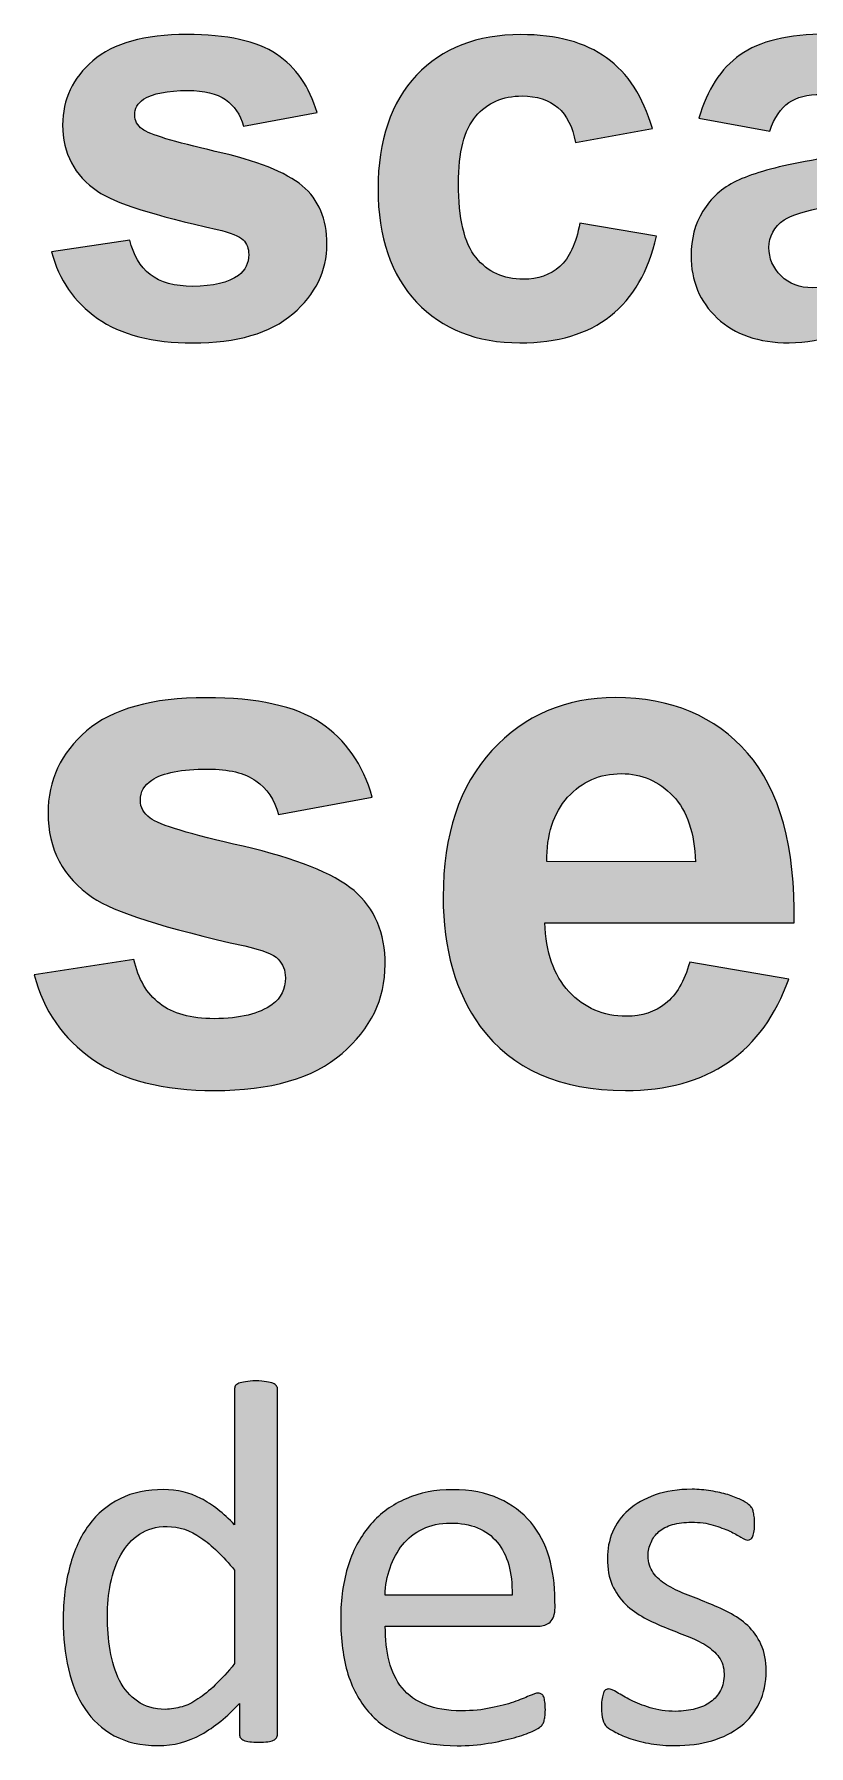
# Model space of a CAD drawing. Header units: inches. Extents: x 247 to 2765, y -1897 to -1110.
# Drawn here: x 666.61 to 672.38, y -1879.06 to -1866.32 of the extents above; entities that cross this region are included whole.
import ezdxf

# ---------------------------------------------------------------- set-up
doc = ezdxf.new("R2010")
doc.units = ezdxf.units.IN
doc.header["$MEASUREMENT"] = 0
doc.layers.add('Layer 1', color=7, linetype='Continuous')

# ---------------------------------------------------------------- blocks, each defined once
blk = doc.blocks.new('block 47')
at = {"layer": 'Layer 1', "true_color": 0x010202}
h = blk.add_hatch(color=98, dxfattribs=at)
h.dxf.hatch_style = 2
edge = h.paths.add_edge_path()
edge.add_spline(control_points=[(666.737, -1867.942), (666.737, -1867.942), (667.32, -1867.853), (667.32, -1867.853), (667.344, -1867.965), (667.395, -1868.052), (667.471, -1868.11), (667.547, -1868.169), (667.654, -1868.198), (667.789, -1868.198), (667.939, -1868.198), (668.052, -1868.17), (668.128, -1868.116), (668.179, -1868.078), (668.205, -1868.025), (668.205, -1867.961), (668.205, -1867.917), (668.191, -1867.88), (668.164, -1867.851), (668.135, -1867.824), (668.069, -1867.799), (667.969, -1867.774), (667.501, -1867.67), (667.203, -1867.576), (667.079, -1867.49), (666.906, -1867.372), (666.819, -1867.207), (666.819, -1866.997), (666.819, -1866.807), (666.894, -1866.647), (667.045, -1866.519), (667.195, -1866.389), (667.428, -1866.323), (667.743, -1866.323), (668.044, -1866.323), (668.266, -1866.373), (668.412, -1866.47), (668.557, -1866.567), (668.658, -1866.713), (668.714, -1866.904), (668.714, -1866.904), (668.165, -1867.005), (668.165, -1867.005), (668.142, -1866.92), (668.098, -1866.853), (668.032, -1866.808), (667.966, -1866.762), (667.874, -1866.74), (667.752, -1866.74), (667.598, -1866.74), (667.489, -1866.763), (667.422, -1866.805), (667.378, -1866.836), (667.356, -1866.874), (667.356, -1866.922), (667.356, -1866.964), (667.375, -1867), (667.413, -1867.029), (667.465, -1867.066), (667.647, -1867.123), (667.956, -1867.193), (668.266, -1867.262), (668.481, -1867.348), (668.604, -1867.45), (668.726, -1867.553), (668.787, -1867.697), (668.787, -1867.883), (668.787, -1868.083), (668.703, -1868.258), (668.534, -1868.402), (668.366, -1868.547), (668.117, -1868.619), (667.788, -1868.619), (667.489, -1868.619), (667.252, -1868.558), (667.078, -1868.436), (666.905, -1868.314), (666.791, -1868.15), (666.737, -1867.942)], knot_values=[0, 0, 0, 0, 1, 1, 1, 2, 2, 2, 3, 3, 3, 4, 4, 4, 5, 5, 5, 6, 6, 6, 7, 7, 7, 8, 8, 8, 9, 9, 9, 10, 10, 10, 11, 11, 11, 12, 12, 12, 13, 13, 13, 14, 14, 14, 15, 15, 15, 16, 16, 16, 17, 17, 17, 18, 18, 18, 19, 19, 19, 20, 20, 20, 21, 21, 21, 22, 22, 22, 23, 23, 23, 24, 24, 24, 25, 25, 25, 26, 26, 26, 26], degree=3, periodic=1)
h = blk.add_hatch(color=98, dxfattribs=at)
h.dxf.hatch_style = 2
edge = h.paths.add_edge_path()
edge.add_spline(control_points=[(671.211, -1867.022), (671.211, -1867.022), (670.638, -1867.126), (670.638, -1867.126), (670.618, -1867.011), (670.574, -1866.925), (670.507, -1866.867), (670.439, -1866.81), (670.351, -1866.781), (670.241, -1866.781), (670.097, -1866.781), (669.981, -1866.832), (669.896, -1866.932), (669.809, -1867.032), (669.767, -1867.198), (669.767, -1867.433), (669.767, -1867.693), (669.81, -1867.877), (669.898, -1867.984), (669.985, -1868.092), (670.103, -1868.145), (670.25, -1868.145), (670.361, -1868.145), (670.45, -1868.114), (670.522, -1868.051), (670.591, -1867.988), (670.642, -1867.88), (670.671, -1867.728), (670.671, -1867.728), (671.241, -1867.825), (671.241, -1867.825), (671.182, -1868.085), (671.068, -1868.284), (670.899, -1868.418), (670.731, -1868.552), (670.507, -1868.618), (670.224, -1868.618), (669.902, -1868.618), (669.645, -1868.517), (669.455, -1868.315), (669.264, -1868.112), (669.168, -1867.832), (669.168, -1867.473), (669.168, -1867.111), (669.264, -1866.828), (669.455, -1866.626), (669.646, -1866.425), (669.905, -1866.324), (670.232, -1866.324), (670.499, -1866.324), (670.711, -1866.382), (670.87, -1866.497), (671.029, -1866.611), (671.142, -1866.787), (671.211, -1867.022)], knot_values=[0, 0, 0, 0, 1, 1, 1, 2, 2, 2, 3, 3, 3, 4, 4, 4, 5, 5, 5, 6, 6, 6, 7, 7, 7, 8, 8, 8, 9, 9, 9, 10, 10, 10, 11, 11, 11, 12, 12, 12, 13, 13, 13, 14, 14, 14, 15, 15, 15, 16, 16, 16, 17, 17, 17, 18, 18, 18, 18], degree=3, periodic=1)
h = blk.add_hatch(color=98, dxfattribs=at)
h.dxf.hatch_style = 2
edge = h.paths.add_edge_path()
edge.add_spline(control_points=[(672.085, -1867.042), (672.085, -1867.042), (671.558, -1866.947), (671.558, -1866.947), (671.618, -1866.734), (671.72, -1866.577), (671.864, -1866.475), (672.008, -1866.373), (672.224, -1866.321), (672.509, -1866.321), (672.768, -1866.321), (672.961, -1866.353), (673.088, -1866.415), (673.214, -1866.476), (673.303, -1866.554), (673.356, -1866.648), (673.407, -1866.742), (673.434, -1866.916), (673.434, -1867.168), (673.434, -1867.168), (673.427, -1867.846), (673.427, -1867.846), (673.427, -1868.039), (673.435, -1868.181), (673.455, -1868.273), (673.474, -1868.365), (673.508, -1868.462), (673.56, -1868.567), (673.56, -1868.567), (672.985, -1868.567), (672.985, -1868.567), (672.97, -1868.53), (672.95, -1868.472), (672.93, -1868.397), (672.92, -1868.361), (672.913, -1868.34), (672.908, -1868.329), (672.809, -1868.424), (672.702, -1868.498), (672.59, -1868.546), (672.478, -1868.594), (672.357, -1868.618), (672.229, -1868.618), (672.003, -1868.618), (671.824, -1868.556), (671.694, -1868.434), (671.564, -1868.312), (671.499, -1868.157), (671.499, -1867.969), (671.499, -1867.845), (671.528, -1867.736), (671.587, -1867.639), (671.647, -1867.541), (671.729, -1867.467), (671.836, -1867.415), (671.943, -1867.363), (672.097, -1867.318), (672.299, -1867.279), (672.571, -1867.228), (672.759, -1867.181), (672.863, -1867.137), (672.863, -1867.137), (672.863, -1867.079), (672.863, -1867.079), (672.863, -1866.968), (672.836, -1866.888), (672.782, -1866.841), (672.727, -1866.792), (672.623, -1866.769), (672.469, -1866.769), (672.365, -1866.769), (672.285, -1866.79), (672.227, -1866.83), (672.168, -1866.871), (672.12, -1866.94), (672.085, -1867.042)], knot_values=[0, 0, 0, 0, 1, 1, 1, 2, 2, 2, 3, 3, 3, 4, 4, 4, 5, 5, 5, 6, 6, 6, 7, 7, 7, 8, 8, 8, 9, 9, 9, 10, 10, 10, 11, 11, 11, 12, 12, 12, 13, 13, 13, 14, 14, 14, 15, 15, 15, 16, 16, 16, 17, 17, 17, 18, 18, 18, 19, 19, 19, 20, 20, 20, 21, 21, 21, 22, 22, 22, 23, 23, 23, 24, 24, 24, 25, 25, 25, 25], degree=3, periodic=1)
edge = h.paths.add_edge_path()
edge.add_spline(control_points=[(672.862, -1867.514), (672.788, -1867.537), (672.67, -1867.567), (672.509, -1867.603), (672.347, -1867.638), (672.242, -1867.67), (672.193, -1867.703), (672.117, -1867.756), (672.079, -1867.826), (672.079, -1867.908), (672.079, -1867.989), (672.11, -1868.061), (672.17, -1868.12), (672.231, -1868.179), (672.309, -1868.209), (672.402, -1868.209), (672.507, -1868.209), (672.606, -1868.173), (672.702, -1868.105), (672.772, -1868.053), (672.818, -1867.989), (672.841, -1867.913), (672.857, -1867.863), (672.863, -1867.769), (672.863, -1867.629), (672.863, -1867.629), (672.863, -1867.514), (672.863, -1867.514), (672.863, -1867.514), (672.862, -1867.514), (672.862, -1867.514), (672.862, -1867.514), (672.862, -1867.514), (672.862, -1867.514)], knot_values=[0, 0, 0, 0, 1, 1, 1, 2, 2, 2, 3, 3, 3, 4, 4, 4, 5, 5, 5, 6, 6, 6, 7, 7, 7, 8, 8, 8, 9, 9, 9, 10, 10, 10, 11, 11, 11, 11], degree=3, periodic=1)
at = {"layer": 'Layer 1', "lineweight": 0}
for points, knots in [([(666.737, -1867.942), (666.737, -1867.942), (667.32, -1867.853), (667.32, -1867.853), (667.344, -1867.965), (667.395, -1868.052), (667.471, -1868.11), (667.547, -1868.169), (667.654, -1868.198), (667.789, -1868.198), (667.939, -1868.198), (668.052, -1868.17), (668.128, -1868.116), (668.179, -1868.078), (668.205, -1868.025), (668.205, -1867.961), (668.205, -1867.917), (668.191, -1867.88), (668.164, -1867.851), (668.135, -1867.824), (668.069, -1867.799), (667.969, -1867.774), (667.501, -1867.67), (667.203, -1867.576), (667.079, -1867.49), (666.906, -1867.372), (666.819, -1867.207), (666.819, -1866.997), (666.819, -1866.807), (666.894, -1866.647), (667.045, -1866.519), (667.195, -1866.389), (667.428, -1866.323), (667.743, -1866.323), (668.044, -1866.323), (668.266, -1866.373), (668.412, -1866.47), (668.557, -1866.567), (668.658, -1866.713), (668.714, -1866.904), (668.714, -1866.904), (668.165, -1867.005), (668.165, -1867.005), (668.142, -1866.92), (668.098, -1866.853), (668.032, -1866.808), (667.966, -1866.762), (667.874, -1866.74), (667.752, -1866.74), (667.598, -1866.74), (667.489, -1866.763), (667.422, -1866.805), (667.378, -1866.836), (667.356, -1866.874), (667.356, -1866.922), (667.356, -1866.964), (667.375, -1867), (667.413, -1867.029), (667.465, -1867.066), (667.647, -1867.123), (667.956, -1867.193), (668.266, -1867.262), (668.481, -1867.348), (668.604, -1867.45), (668.726, -1867.553), (668.787, -1867.697), (668.787, -1867.883), (668.787, -1868.083), (668.703, -1868.258), (668.534, -1868.402), (668.366, -1868.547), (668.117, -1868.619), (667.788, -1868.619), (667.489, -1868.619), (667.252, -1868.558), (667.078, -1868.436), (666.905, -1868.314), (666.791, -1868.15), (666.737, -1867.942)], [0, 0, 0, 0, 1, 1, 1, 2, 2, 2, 3, 3, 3, 4, 4, 4, 5, 5, 5, 6, 6, 6, 7, 7, 7, 8, 8, 8, 9, 9, 9, 10, 10, 10, 11, 11, 11, 12, 12, 12, 13, 13, 13, 14, 14, 14, 15, 15, 15, 16, 16, 16, 17, 17, 17, 18, 18, 18, 19, 19, 19, 20, 20, 20, 21, 21, 21, 22, 22, 22, 23, 23, 23, 24, 24, 24, 25, 25, 25, 26, 26, 26, 26]), ([(671.211, -1867.022), (671.211, -1867.022), (670.638, -1867.126), (670.638, -1867.126), (670.618, -1867.011), (670.574, -1866.925), (670.507, -1866.867), (670.439, -1866.81), (670.351, -1866.781), (670.241, -1866.781), (670.097, -1866.781), (669.981, -1866.832), (669.896, -1866.932), (669.809, -1867.032), (669.767, -1867.198), (669.767, -1867.433), (669.767, -1867.693), (669.81, -1867.877), (669.898, -1867.984), (669.985, -1868.092), (670.103, -1868.145), (670.25, -1868.145), (670.361, -1868.145), (670.45, -1868.114), (670.522, -1868.051), (670.591, -1867.988), (670.642, -1867.88), (670.671, -1867.728), (670.671, -1867.728), (671.241, -1867.825), (671.241, -1867.825), (671.182, -1868.085), (671.068, -1868.284), (670.899, -1868.418), (670.731, -1868.552), (670.507, -1868.618), (670.224, -1868.618), (669.902, -1868.618), (669.645, -1868.517), (669.455, -1868.315), (669.264, -1868.112), (669.168, -1867.832), (669.168, -1867.473), (669.168, -1867.111), (669.264, -1866.828), (669.455, -1866.626), (669.646, -1866.425), (669.905, -1866.324), (670.232, -1866.324), (670.499, -1866.324), (670.711, -1866.382), (670.87, -1866.497), (671.029, -1866.611), (671.142, -1866.787), (671.211, -1867.022)], [0, 0, 0, 0, 1, 1, 1, 2, 2, 2, 3, 3, 3, 4, 4, 4, 5, 5, 5, 6, 6, 6, 7, 7, 7, 8, 8, 8, 9, 9, 9, 10, 10, 10, 11, 11, 11, 12, 12, 12, 13, 13, 13, 14, 14, 14, 15, 15, 15, 16, 16, 16, 17, 17, 17, 18, 18, 18, 18]), ([(672.085, -1867.042), (672.085, -1867.042), (671.558, -1866.947), (671.558, -1866.947), (671.618, -1866.734), (671.72, -1866.577), (671.864, -1866.475), (672.008, -1866.373), (672.224, -1866.321), (672.509, -1866.321), (672.768, -1866.321), (672.961, -1866.353), (673.088, -1866.415), (673.214, -1866.476), (673.303, -1866.554), (673.356, -1866.648), (673.407, -1866.742), (673.434, -1866.916), (673.434, -1867.168), (673.434, -1867.168), (673.427, -1867.846), (673.427, -1867.846), (673.427, -1868.039), (673.435, -1868.181), (673.455, -1868.273), (673.474, -1868.365), (673.508, -1868.462), (673.56, -1868.567), (673.56, -1868.567), (672.985, -1868.567), (672.985, -1868.567), (672.97, -1868.53), (672.95, -1868.472), (672.93, -1868.397), (672.92, -1868.361), (672.913, -1868.34), (672.908, -1868.329), (672.809, -1868.424), (672.702, -1868.498), (672.59, -1868.546), (672.478, -1868.594), (672.357, -1868.618), (672.229, -1868.618), (672.003, -1868.618), (671.824, -1868.556), (671.694, -1868.434), (671.564, -1868.312), (671.499, -1868.157), (671.499, -1867.969), (671.499, -1867.845), (671.528, -1867.736), (671.587, -1867.639), (671.647, -1867.541), (671.729, -1867.467), (671.836, -1867.415), (671.943, -1867.363), (672.097, -1867.318), (672.299, -1867.279), (672.571, -1867.228), (672.759, -1867.181), (672.863, -1867.137), (672.863, -1867.137), (672.863, -1867.079), (672.863, -1867.079), (672.863, -1866.968), (672.836, -1866.888), (672.782, -1866.841), (672.727, -1866.792), (672.623, -1866.769), (672.469, -1866.769), (672.365, -1866.769), (672.285, -1866.79), (672.227, -1866.83), (672.168, -1866.871), (672.12, -1866.94), (672.085, -1867.042)], [0, 0, 0, 0, 1, 1, 1, 2, 2, 2, 3, 3, 3, 4, 4, 4, 5, 5, 5, 6, 6, 6, 7, 7, 7, 8, 8, 8, 9, 9, 9, 10, 10, 10, 11, 11, 11, 12, 12, 12, 13, 13, 13, 14, 14, 14, 15, 15, 15, 16, 16, 16, 17, 17, 17, 18, 18, 18, 19, 19, 19, 20, 20, 20, 21, 21, 21, 22, 22, 22, 23, 23, 23, 24, 24, 24, 25, 25, 25, 25]), ([(672.862, -1867.514), (672.788, -1867.537), (672.67, -1867.567), (672.509, -1867.603), (672.347, -1867.638), (672.242, -1867.67), (672.193, -1867.703), (672.117, -1867.756), (672.079, -1867.826), (672.079, -1867.908), (672.079, -1867.989), (672.11, -1868.061), (672.17, -1868.12), (672.231, -1868.179), (672.309, -1868.209), (672.402, -1868.209), (672.507, -1868.209), (672.606, -1868.173), (672.702, -1868.105), (672.772, -1868.053), (672.818, -1867.989), (672.841, -1867.913), (672.857, -1867.863), (672.863, -1867.769), (672.863, -1867.629), (672.863, -1867.629), (672.863, -1867.514), (672.863, -1867.514), (672.863, -1867.514), (672.862, -1867.514), (672.862, -1867.514), (672.862, -1867.514), (672.862, -1867.514), (672.862, -1867.514)], [0, 0, 0, 0, 1, 1, 1, 2, 2, 2, 3, 3, 3, 4, 4, 4, 5, 5, 5, 6, 6, 6, 7, 7, 7, 8, 8, 8, 9, 9, 9, 10, 10, 10, 11, 11, 11, 11])]:
    blk.add_open_spline(points, degree=3, knots=knots, dxfattribs=at)
blk = doc.blocks.new('block 48')
at = {"layer": 'Layer 1', "true_color": 0x010202}
h = blk.add_hatch(color=98, dxfattribs=at)
h.dxf.hatch_style = 2
edge = h.paths.add_edge_path()
edge.add_spline(control_points=[(668.419, -1878.975), (668.419, -1878.985), (668.416, -1878.995), (668.411, -1879.002), (668.407, -1879.01), (668.399, -1879.016), (668.389, -1879.02), (668.378, -1879.026), (668.364, -1879.028), (668.346, -1879.031), (668.327, -1879.033), (668.306, -1879.035), (668.28, -1879.035), (668.252, -1879.035), (668.229, -1879.034), (668.212, -1879.031), (668.194, -1879.028), (668.179, -1879.025), (668.167, -1879.02), (668.157, -1879.016), (668.148, -1879.011), (668.143, -1879.002), (668.138, -1878.995), (668.136, -1878.986), (668.136, -1878.975), (668.136, -1878.975), (668.136, -1878.747), (668.136, -1878.747), (668.044, -1878.844), (667.95, -1878.922), (667.851, -1878.977), (667.753, -1879.032), (667.645, -1879.06), (667.528, -1879.06), (667.402, -1879.06), (667.292, -1879.035), (667.203, -1878.986), (667.113, -1878.937), (667.04, -1878.869), (666.984, -1878.785), (666.929, -1878.703), (666.888, -1878.603), (666.862, -1878.489), (666.835, -1878.375), (666.823, -1878.255), (666.823, -1878.129), (666.823, -1877.98), (666.84, -1877.844), (666.873, -1877.725), (666.905, -1877.605), (666.952, -1877.502), (667.014, -1877.418), (667.077, -1877.334), (667.155, -1877.267), (667.248, -1877.222), (667.341, -1877.176), (667.449, -1877.154), (667.571, -1877.154), (667.672, -1877.154), (667.765, -1877.176), (667.849, -1877.22), (667.933, -1877.264), (668.017, -1877.33), (668.099, -1877.416), (668.099, -1877.416), (668.099, -1876.409), (668.099, -1876.409), (668.099, -1876.4), (668.101, -1876.39), (668.105, -1876.383), (668.111, -1876.374), (668.119, -1876.368), (668.132, -1876.363), (668.144, -1876.358), (668.161, -1876.355), (668.182, -1876.352), (668.202, -1876.347), (668.227, -1876.345), (668.258, -1876.345), (668.29, -1876.345), (668.316, -1876.347), (668.337, -1876.352), (668.358, -1876.355), (668.374, -1876.359), (668.385, -1876.363), (668.397, -1876.368), (668.407, -1876.373), (668.411, -1876.383), (668.418, -1876.39), (668.42, -1876.4), (668.42, -1876.409), (668.42, -1876.409), (668.419, -1878.975), (668.419, -1878.975), (668.419, -1878.975), (668.419, -1878.975), (668.419, -1878.975)], knot_values=[0, 0, 0, 0, 1, 1, 1, 2, 2, 2, 3, 3, 3, 4, 4, 4, 5, 5, 5, 6, 6, 6, 7, 7, 7, 8, 8, 8, 9, 9, 9, 10, 10, 10, 11, 11, 11, 12, 12, 12, 13, 13, 13, 14, 14, 14, 15, 15, 15, 16, 16, 16, 17, 17, 17, 18, 18, 18, 19, 19, 19, 20, 20, 20, 21, 21, 21, 22, 22, 22, 23, 23, 23, 24, 24, 24, 25, 25, 25, 26, 26, 26, 27, 27, 27, 28, 28, 28, 29, 29, 29, 30, 30, 30, 31, 31, 31, 32, 32, 32, 32], degree=3, periodic=1)
edge = h.paths.add_edge_path()
edge.add_spline(control_points=[(668.099, -1877.755), (668.013, -1877.649), (667.93, -1877.568), (667.849, -1877.513), (667.768, -1877.457), (667.685, -1877.429), (667.597, -1877.429), (667.516, -1877.429), (667.448, -1877.448), (667.391, -1877.486), (667.335, -1877.524), (667.289, -1877.575), (667.253, -1877.639), (667.217, -1877.702), (667.192, -1877.772), (667.176, -1877.852), (667.16, -1877.932), (667.152, -1878.014), (667.152, -1878.095), (667.152, -1878.182), (667.159, -1878.268), (667.173, -1878.352), (667.186, -1878.435), (667.21, -1878.509), (667.243, -1878.575), (667.276, -1878.64), (667.321, -1878.692), (667.376, -1878.73), (667.431, -1878.769), (667.501, -1878.79), (667.584, -1878.79), (667.626, -1878.79), (667.667, -1878.782), (667.708, -1878.771), (667.745, -1878.761), (667.787, -1878.74), (667.827, -1878.713), (667.868, -1878.687), (667.911, -1878.651), (667.956, -1878.608), (668.001, -1878.565), (668.05, -1878.513), (668.099, -1878.449), (668.099, -1878.449), (668.099, -1877.755), (668.099, -1877.755), (668.099, -1877.755), (668.099, -1877.755), (668.099, -1877.755)], knot_values=[0, 0, 0, 0, 1, 1, 1, 2, 2, 2, 3, 3, 3, 4, 4, 4, 5, 5, 5, 6, 6, 6, 7, 7, 7, 8, 8, 8, 9, 9, 9, 10, 10, 10, 11, 11, 11, 12, 12, 12, 13, 13, 13, 14, 14, 14, 15, 15, 15, 16, 16, 16, 16], degree=3, periodic=1)
h = blk.add_hatch(color=98, dxfattribs=at)
h.dxf.hatch_style = 2
edge = h.paths.add_edge_path()
edge.add_spline(control_points=[(670.486, -1878.033), (670.486, -1878.083), (670.474, -1878.118), (670.449, -1878.14), (670.425, -1878.162), (670.396, -1878.171), (670.363, -1878.171), (670.363, -1878.171), (669.222, -1878.171), (669.222, -1878.171), (669.222, -1878.268), (669.231, -1878.355), (669.251, -1878.432), (669.271, -1878.509), (669.303, -1878.575), (669.347, -1878.631), (669.392, -1878.686), (669.451, -1878.727), (669.523, -1878.756), (669.595, -1878.786), (669.684, -1878.801), (669.788, -1878.801), (669.871, -1878.801), (669.944, -1878.794), (670.009, -1878.78), (670.074, -1878.767), (670.13, -1878.752), (670.177, -1878.736), (670.225, -1878.719), (670.262, -1878.704), (670.293, -1878.69), (670.324, -1878.677), (670.346, -1878.669), (670.362, -1878.669), (670.37, -1878.669), (670.379, -1878.672), (670.385, -1878.677), (670.393, -1878.681), (670.397, -1878.688), (670.402, -1878.697), (670.406, -1878.706), (670.409, -1878.719), (670.41, -1878.735), (670.412, -1878.751), (670.414, -1878.77), (670.414, -1878.794), (670.414, -1878.81), (670.413, -1878.825), (670.412, -1878.837), (670.41, -1878.849), (670.408, -1878.859), (670.406, -1878.87), (670.404, -1878.88), (670.4, -1878.888), (670.397, -1878.896), (670.392, -1878.903), (670.387, -1878.911), (670.379, -1878.918), (670.372, -1878.926), (670.352, -1878.938), (670.317, -1878.954), (670.281, -1878.97), (670.236, -1878.986), (670.181, -1879.001), (670.126, -1879.016), (670.062, -1879.031), (669.989, -1879.043), (669.916, -1879.055), (669.839, -1879.061), (669.758, -1879.061), (669.616, -1879.061), (669.49, -1879.041), (669.383, -1879.001), (669.275, -1878.961), (669.184, -1878.903), (669.111, -1878.824), (669.038, -1878.746), (668.983, -1878.648), (668.944, -1878.529), (668.908, -1878.411), (668.89, -1878.273), (668.89, -1878.117), (668.89, -1877.968), (668.909, -1877.833), (668.947, -1877.714), (668.985, -1877.595), (669.042, -1877.495), (669.115, -1877.412), (669.187, -1877.33), (669.274, -1877.266), (669.377, -1877.222), (669.48, -1877.177), (669.594, -1877.155), (669.722, -1877.155), (669.858, -1877.155), (669.974, -1877.177), (670.07, -1877.222), (670.165, -1877.266), (670.244, -1877.324), (670.306, -1877.398), (670.367, -1877.472), (670.413, -1877.558), (670.442, -1877.658), (670.471, -1877.757), (670.485, -1877.863), (670.485, -1877.976), (670.485, -1877.976), (670.486, -1878.033), (670.486, -1878.033), (670.486, -1878.033), (670.486, -1878.033), (670.486, -1878.033)], knot_values=[0, 0, 0, 0, 1, 1, 1, 2, 2, 2, 3, 3, 3, 4, 4, 4, 5, 5, 5, 6, 6, 6, 7, 7, 7, 8, 8, 8, 9, 9, 9, 10, 10, 10, 11, 11, 11, 12, 12, 12, 13, 13, 13, 14, 14, 14, 15, 15, 15, 16, 16, 16, 17, 17, 17, 18, 18, 18, 19, 19, 19, 20, 20, 20, 21, 21, 21, 22, 22, 22, 23, 23, 23, 24, 24, 24, 25, 25, 25, 26, 26, 26, 27, 27, 27, 28, 28, 28, 29, 29, 29, 30, 30, 30, 31, 31, 31, 32, 32, 32, 33, 33, 33, 34, 34, 34, 35, 35, 35, 36, 36, 36, 37, 37, 37, 37], degree=3, periodic=1)
edge = h.paths.add_edge_path()
edge.add_spline(control_points=[(670.166, -1877.939), (670.17, -1877.77), (670.133, -1877.639), (670.055, -1877.546), (669.977, -1877.45), (669.861, -1877.403), (669.707, -1877.403), (669.628, -1877.403), (669.56, -1877.418), (669.5, -1877.448), (669.44, -1877.477), (669.39, -1877.516), (669.351, -1877.565), (669.311, -1877.615), (669.28, -1877.671), (669.258, -1877.736), (669.235, -1877.8), (669.222, -1877.868), (669.221, -1877.939), (669.221, -1877.939), (670.166, -1877.939), (670.166, -1877.939), (670.166, -1877.939), (670.166, -1877.939), (670.166, -1877.939)], knot_values=[0, 0, 0, 0, 1, 1, 1, 2, 2, 2, 3, 3, 3, 4, 4, 4, 5, 5, 5, 6, 6, 6, 7, 7, 7, 8, 8, 8, 8], degree=3, periodic=1)
h = blk.add_hatch(color=98, dxfattribs=at)
h.dxf.hatch_style = 2
edge = h.paths.add_edge_path()
edge.add_spline(control_points=[(672.059, -1878.503), (672.059, -1878.592), (672.041, -1878.671), (672.009, -1878.74), (671.976, -1878.809), (671.93, -1878.868), (671.869, -1878.915), (671.809, -1878.963), (671.737, -1878.999), (671.654, -1879.024), (671.571, -1879.048), (671.479, -1879.06), (671.379, -1879.06), (671.317, -1879.06), (671.258, -1879.056), (671.202, -1879.046), (671.146, -1879.036), (671.096, -1879.024), (671.051, -1879.009), (671.007, -1878.994), (670.97, -1878.979), (670.939, -1878.962), (670.909, -1878.946), (670.887, -1878.932), (670.873, -1878.92), (670.858, -1878.907), (670.849, -1878.889), (670.841, -1878.866), (670.834, -1878.843), (670.832, -1878.812), (670.832, -1878.771), (670.832, -1878.748), (670.834, -1878.726), (670.836, -1878.709), (670.84, -1878.692), (670.843, -1878.678), (670.846, -1878.668), (670.849, -1878.659), (670.854, -1878.651), (670.863, -1878.646), (670.87, -1878.642), (670.878, -1878.638), (670.886, -1878.638), (670.9, -1878.638), (670.921, -1878.647), (670.949, -1878.665), (670.977, -1878.682), (671.011, -1878.702), (671.051, -1878.722), (671.091, -1878.742), (671.14, -1878.761), (671.194, -1878.778), (671.249, -1878.796), (671.313, -1878.805), (671.385, -1878.805), (671.439, -1878.805), (671.488, -1878.797), (671.531, -1878.786), (671.575, -1878.776), (671.612, -1878.758), (671.645, -1878.735), (671.677, -1878.712), (671.701, -1878.684), (671.719, -1878.649), (671.736, -1878.615), (671.745, -1878.573), (671.745, -1878.526), (671.745, -1878.477), (671.732, -1878.436), (671.707, -1878.401), (671.683, -1878.368), (671.65, -1878.339), (671.609, -1878.313), (671.568, -1878.287), (671.522, -1878.264), (671.47, -1878.245), (671.418, -1878.224), (671.365, -1878.205), (671.31, -1878.182), (671.257, -1878.16), (671.202, -1878.135), (671.151, -1878.108), (671.1, -1878.081), (671.053, -1878.047), (671.011, -1878.007), (670.971, -1877.968), (670.938, -1877.919), (670.912, -1877.865), (670.888, -1877.81), (670.876, -1877.743), (670.876, -1877.666), (670.876, -1877.599), (670.888, -1877.533), (670.914, -1877.471), (670.94, -1877.409), (670.981, -1877.353), (671.033, -1877.307), (671.086, -1877.26), (671.152, -1877.223), (671.232, -1877.194), (671.31, -1877.166), (671.402, -1877.152), (671.508, -1877.152), (671.554, -1877.152), (671.601, -1877.156), (671.647, -1877.163), (671.694, -1877.172), (671.735, -1877.181), (671.772, -1877.192), (671.809, -1877.204), (671.84, -1877.216), (671.868, -1877.229), (671.894, -1877.242), (671.914, -1877.254), (671.927, -1877.265), (671.941, -1877.276), (671.949, -1877.285), (671.954, -1877.293), (671.958, -1877.3), (671.962, -1877.309), (671.963, -1877.319), (671.965, -1877.327), (671.967, -1877.34), (671.969, -1877.354), (671.972, -1877.369), (671.972, -1877.386), (671.972, -1877.407), (671.972, -1877.428), (671.972, -1877.446), (671.969, -1877.462), (671.967, -1877.478), (671.964, -1877.492), (671.96, -1877.501), (671.956, -1877.512), (671.95, -1877.519), (671.943, -1877.524), (671.936, -1877.528), (671.93, -1877.53), (671.922, -1877.53), (671.911, -1877.53), (671.894, -1877.523), (671.871, -1877.509), (671.849, -1877.495), (671.821, -1877.48), (671.787, -1877.463), (671.751, -1877.448), (671.711, -1877.432), (671.664, -1877.419), (671.617, -1877.404), (671.563, -1877.397), (671.503, -1877.397), (671.45, -1877.397), (671.401, -1877.403), (671.361, -1877.415), (671.32, -1877.427), (671.285, -1877.445), (671.26, -1877.467), (671.234, -1877.489), (671.214, -1877.516), (671.201, -1877.547), (671.187, -1877.578), (671.179, -1877.612), (671.179, -1877.647), (671.179, -1877.698), (671.192, -1877.739), (671.218, -1877.773), (671.242, -1877.808), (671.276, -1877.837), (671.317, -1877.863), (671.358, -1877.888), (671.405, -1877.912), (671.457, -1877.932), (671.509, -1877.953), (671.563, -1877.973), (671.618, -1877.996), (671.673, -1878.018), (671.727, -1878.042), (671.78, -1878.069), (671.833, -1878.097), (671.881, -1878.129), (671.921, -1878.167), (671.962, -1878.205), (671.995, -1878.252), (672.02, -1878.306), (672.047, -1878.365), (672.059, -1878.429), (672.059, -1878.503)], knot_values=[0, 0, 0, 0, 1, 1, 1, 2, 2, 2, 3, 3, 3, 4, 4, 4, 5, 5, 5, 6, 6, 6, 7, 7, 7, 8, 8, 8, 9, 9, 9, 10, 10, 10, 11, 11, 11, 12, 12, 12, 13, 13, 13, 14, 14, 14, 15, 15, 15, 16, 16, 16, 17, 17, 17, 18, 18, 18, 19, 19, 19, 20, 20, 20, 21, 21, 21, 22, 22, 22, 23, 23, 23, 24, 24, 24, 25, 25, 25, 26, 26, 26, 27, 27, 27, 28, 28, 28, 29, 29, 29, 30, 30, 30, 31, 31, 31, 32, 32, 32, 33, 33, 33, 34, 34, 34, 35, 35, 35, 36, 36, 36, 37, 37, 37, 38, 38, 38, 39, 39, 39, 40, 40, 40, 41, 41, 41, 42, 42, 42, 43, 43, 43, 44, 44, 44, 45, 45, 45, 46, 46, 46, 47, 47, 47, 48, 48, 48, 49, 49, 49, 50, 50, 50, 51, 51, 51, 52, 52, 52, 53, 53, 53, 54, 54, 54, 55, 55, 55, 56, 56, 56, 57, 57, 57, 58, 58, 58, 59, 59, 59, 60, 60, 60, 61, 61, 61, 62, 62, 62, 62], degree=3, periodic=1)
at = {"layer": 'Layer 1', "lineweight": 0}
for points, knots in [([(668.419, -1878.975), (668.419, -1878.985), (668.416, -1878.995), (668.411, -1879.002), (668.407, -1879.01), (668.399, -1879.016), (668.389, -1879.02), (668.378, -1879.026), (668.364, -1879.028), (668.346, -1879.031), (668.327, -1879.033), (668.306, -1879.035), (668.28, -1879.035), (668.252, -1879.035), (668.229, -1879.034), (668.212, -1879.031), (668.194, -1879.028), (668.179, -1879.025), (668.167, -1879.02), (668.157, -1879.016), (668.148, -1879.011), (668.143, -1879.002), (668.138, -1878.995), (668.136, -1878.986), (668.136, -1878.975), (668.136, -1878.975), (668.136, -1878.747), (668.136, -1878.747), (668.044, -1878.844), (667.95, -1878.922), (667.851, -1878.977), (667.753, -1879.032), (667.645, -1879.06), (667.528, -1879.06), (667.402, -1879.06), (667.292, -1879.035), (667.203, -1878.986), (667.113, -1878.937), (667.04, -1878.869), (666.984, -1878.785), (666.929, -1878.703), (666.888, -1878.603), (666.862, -1878.489), (666.835, -1878.375), (666.823, -1878.255), (666.823, -1878.129), (666.823, -1877.98), (666.84, -1877.844), (666.873, -1877.725), (666.905, -1877.605), (666.952, -1877.502), (667.014, -1877.418), (667.077, -1877.334), (667.155, -1877.267), (667.248, -1877.222), (667.341, -1877.176), (667.449, -1877.154), (667.571, -1877.154), (667.672, -1877.154), (667.765, -1877.176), (667.849, -1877.22), (667.933, -1877.264), (668.017, -1877.33), (668.099, -1877.416), (668.099, -1877.416), (668.099, -1876.409), (668.099, -1876.409), (668.099, -1876.4), (668.101, -1876.39), (668.105, -1876.383), (668.111, -1876.374), (668.119, -1876.368), (668.132, -1876.363), (668.144, -1876.358), (668.161, -1876.355), (668.182, -1876.352), (668.202, -1876.347), (668.227, -1876.345), (668.258, -1876.345), (668.29, -1876.345), (668.316, -1876.347), (668.337, -1876.352), (668.358, -1876.355), (668.374, -1876.359), (668.385, -1876.363), (668.397, -1876.368), (668.407, -1876.373), (668.411, -1876.383), (668.418, -1876.39), (668.42, -1876.4), (668.42, -1876.409), (668.42, -1876.409), (668.419, -1878.975), (668.419, -1878.975), (668.419, -1878.975), (668.419, -1878.975), (668.419, -1878.975)], [0, 0, 0, 0, 1, 1, 1, 2, 2, 2, 3, 3, 3, 4, 4, 4, 5, 5, 5, 6, 6, 6, 7, 7, 7, 8, 8, 8, 9, 9, 9, 10, 10, 10, 11, 11, 11, 12, 12, 12, 13, 13, 13, 14, 14, 14, 15, 15, 15, 16, 16, 16, 17, 17, 17, 18, 18, 18, 19, 19, 19, 20, 20, 20, 21, 21, 21, 22, 22, 22, 23, 23, 23, 24, 24, 24, 25, 25, 25, 26, 26, 26, 27, 27, 27, 28, 28, 28, 29, 29, 29, 30, 30, 30, 31, 31, 31, 32, 32, 32, 32]), ([(670.486, -1878.033), (670.486, -1878.083), (670.474, -1878.118), (670.449, -1878.14), (670.425, -1878.162), (670.396, -1878.171), (670.363, -1878.171), (670.363, -1878.171), (669.222, -1878.171), (669.222, -1878.171), (669.222, -1878.268), (669.231, -1878.355), (669.251, -1878.432), (669.271, -1878.509), (669.303, -1878.575), (669.347, -1878.631), (669.392, -1878.686), (669.451, -1878.727), (669.523, -1878.756), (669.595, -1878.786), (669.684, -1878.801), (669.788, -1878.801), (669.871, -1878.801), (669.944, -1878.794), (670.009, -1878.78), (670.074, -1878.767), (670.13, -1878.752), (670.177, -1878.736), (670.225, -1878.719), (670.262, -1878.704), (670.293, -1878.69), (670.324, -1878.677), (670.346, -1878.669), (670.362, -1878.669), (670.37, -1878.669), (670.379, -1878.672), (670.385, -1878.677), (670.393, -1878.681), (670.397, -1878.688), (670.402, -1878.697), (670.406, -1878.706), (670.409, -1878.719), (670.41, -1878.735), (670.412, -1878.751), (670.414, -1878.77), (670.414, -1878.794), (670.414, -1878.81), (670.413, -1878.825), (670.412, -1878.837), (670.41, -1878.849), (670.408, -1878.859), (670.406, -1878.87), (670.404, -1878.88), (670.4, -1878.888), (670.397, -1878.896), (670.392, -1878.903), (670.387, -1878.911), (670.379, -1878.918), (670.372, -1878.926), (670.352, -1878.938), (670.317, -1878.954), (670.281, -1878.97), (670.236, -1878.986), (670.181, -1879.001), (670.126, -1879.016), (670.062, -1879.031), (669.989, -1879.043), (669.916, -1879.055), (669.839, -1879.061), (669.758, -1879.061), (669.616, -1879.061), (669.49, -1879.041), (669.383, -1879.001), (669.275, -1878.961), (669.184, -1878.903), (669.111, -1878.824), (669.038, -1878.746), (668.983, -1878.648), (668.944, -1878.529), (668.908, -1878.411), (668.89, -1878.273), (668.89, -1878.117), (668.89, -1877.968), (668.909, -1877.833), (668.947, -1877.714), (668.985, -1877.595), (669.042, -1877.495), (669.115, -1877.412), (669.187, -1877.33), (669.274, -1877.266), (669.377, -1877.222), (669.48, -1877.177), (669.594, -1877.155), (669.722, -1877.155), (669.858, -1877.155), (669.974, -1877.177), (670.07, -1877.222), (670.165, -1877.266), (670.244, -1877.324), (670.306, -1877.398), (670.367, -1877.472), (670.413, -1877.558), (670.442, -1877.658), (670.471, -1877.757), (670.485, -1877.863), (670.485, -1877.976), (670.485, -1877.976), (670.486, -1878.033), (670.486, -1878.033), (670.486, -1878.033), (670.486, -1878.033), (670.486, -1878.033)], [0, 0, 0, 0, 1, 1, 1, 2, 2, 2, 3, 3, 3, 4, 4, 4, 5, 5, 5, 6, 6, 6, 7, 7, 7, 8, 8, 8, 9, 9, 9, 10, 10, 10, 11, 11, 11, 12, 12, 12, 13, 13, 13, 14, 14, 14, 15, 15, 15, 16, 16, 16, 17, 17, 17, 18, 18, 18, 19, 19, 19, 20, 20, 20, 21, 21, 21, 22, 22, 22, 23, 23, 23, 24, 24, 24, 25, 25, 25, 26, 26, 26, 27, 27, 27, 28, 28, 28, 29, 29, 29, 30, 30, 30, 31, 31, 31, 32, 32, 32, 33, 33, 33, 34, 34, 34, 35, 35, 35, 36, 36, 36, 37, 37, 37, 37]), ([(672.059, -1878.503), (672.059, -1878.592), (672.041, -1878.671), (672.009, -1878.74), (671.976, -1878.809), (671.93, -1878.868), (671.869, -1878.915), (671.809, -1878.963), (671.737, -1878.999), (671.654, -1879.024), (671.571, -1879.048), (671.479, -1879.06), (671.379, -1879.06), (671.317, -1879.06), (671.258, -1879.056), (671.202, -1879.046), (671.146, -1879.036), (671.096, -1879.024), (671.051, -1879.009), (671.007, -1878.994), (670.97, -1878.979), (670.939, -1878.962), (670.909, -1878.946), (670.887, -1878.932), (670.873, -1878.92), (670.858, -1878.907), (670.849, -1878.889), (670.841, -1878.866), (670.834, -1878.843), (670.832, -1878.812), (670.832, -1878.771), (670.832, -1878.748), (670.834, -1878.726), (670.836, -1878.709), (670.84, -1878.692), (670.843, -1878.678), (670.846, -1878.668), (670.849, -1878.659), (670.854, -1878.651), (670.863, -1878.646), (670.87, -1878.642), (670.878, -1878.638), (670.886, -1878.638), (670.9, -1878.638), (670.921, -1878.647), (670.949, -1878.665), (670.977, -1878.682), (671.011, -1878.702), (671.051, -1878.722), (671.091, -1878.742), (671.14, -1878.761), (671.194, -1878.778), (671.249, -1878.796), (671.313, -1878.805), (671.385, -1878.805), (671.439, -1878.805), (671.488, -1878.797), (671.531, -1878.786), (671.575, -1878.776), (671.612, -1878.758), (671.645, -1878.735), (671.677, -1878.712), (671.701, -1878.684), (671.719, -1878.649), (671.736, -1878.615), (671.745, -1878.573), (671.745, -1878.526), (671.745, -1878.477), (671.732, -1878.436), (671.707, -1878.401), (671.683, -1878.368), (671.65, -1878.339), (671.609, -1878.313), (671.568, -1878.287), (671.522, -1878.264), (671.47, -1878.245), (671.418, -1878.224), (671.365, -1878.205), (671.31, -1878.182), (671.257, -1878.16), (671.202, -1878.135), (671.151, -1878.108), (671.1, -1878.081), (671.053, -1878.047), (671.011, -1878.007), (670.971, -1877.968), (670.938, -1877.919), (670.912, -1877.865), (670.888, -1877.81), (670.876, -1877.743), (670.876, -1877.666), (670.876, -1877.599), (670.888, -1877.533), (670.914, -1877.471), (670.94, -1877.409), (670.981, -1877.353), (671.033, -1877.307), (671.086, -1877.26), (671.152, -1877.223), (671.232, -1877.194), (671.31, -1877.166), (671.402, -1877.152), (671.508, -1877.152), (671.554, -1877.152), (671.601, -1877.156), (671.647, -1877.163), (671.694, -1877.172), (671.735, -1877.181), (671.772, -1877.192), (671.809, -1877.204), (671.84, -1877.216), (671.868, -1877.229), (671.894, -1877.242), (671.914, -1877.254), (671.927, -1877.265), (671.941, -1877.276), (671.949, -1877.285), (671.954, -1877.293), (671.958, -1877.3), (671.962, -1877.309), (671.963, -1877.319), (671.965, -1877.327), (671.967, -1877.34), (671.969, -1877.354), (671.972, -1877.369), (671.972, -1877.386), (671.972, -1877.407), (671.972, -1877.428), (671.972, -1877.446), (671.969, -1877.462), (671.967, -1877.478), (671.964, -1877.492), (671.96, -1877.501), (671.956, -1877.512), (671.95, -1877.519), (671.943, -1877.524), (671.936, -1877.528), (671.93, -1877.53), (671.922, -1877.53), (671.911, -1877.53), (671.894, -1877.523), (671.871, -1877.509), (671.849, -1877.495), (671.821, -1877.48), (671.787, -1877.463), (671.751, -1877.448), (671.711, -1877.432), (671.664, -1877.419), (671.617, -1877.404), (671.563, -1877.397), (671.503, -1877.397), (671.45, -1877.397), (671.401, -1877.403), (671.361, -1877.415), (671.32, -1877.427), (671.285, -1877.445), (671.26, -1877.467), (671.234, -1877.489), (671.214, -1877.516), (671.201, -1877.547), (671.187, -1877.578), (671.179, -1877.612), (671.179, -1877.647), (671.179, -1877.698), (671.192, -1877.739), (671.218, -1877.773), (671.242, -1877.808), (671.276, -1877.837), (671.317, -1877.863), (671.358, -1877.888), (671.405, -1877.912), (671.457, -1877.932), (671.509, -1877.953), (671.563, -1877.973), (671.618, -1877.996), (671.673, -1878.018), (671.727, -1878.042), (671.78, -1878.069), (671.833, -1878.097), (671.881, -1878.129), (671.921, -1878.167), (671.962, -1878.205), (671.995, -1878.252), (672.02, -1878.306), (672.047, -1878.365), (672.059, -1878.429), (672.059, -1878.503)], [0, 0, 0, 0, 1, 1, 1, 2, 2, 2, 3, 3, 3, 4, 4, 4, 5, 5, 5, 6, 6, 6, 7, 7, 7, 8, 8, 8, 9, 9, 9, 10, 10, 10, 11, 11, 11, 12, 12, 12, 13, 13, 13, 14, 14, 14, 15, 15, 15, 16, 16, 16, 17, 17, 17, 18, 18, 18, 19, 19, 19, 20, 20, 20, 21, 21, 21, 22, 22, 22, 23, 23, 23, 24, 24, 24, 25, 25, 25, 26, 26, 26, 27, 27, 27, 28, 28, 28, 29, 29, 29, 30, 30, 30, 31, 31, 31, 32, 32, 32, 33, 33, 33, 34, 34, 34, 35, 35, 35, 36, 36, 36, 37, 37, 37, 38, 38, 38, 39, 39, 39, 40, 40, 40, 41, 41, 41, 42, 42, 42, 43, 43, 43, 44, 44, 44, 45, 45, 45, 46, 46, 46, 47, 47, 47, 48, 48, 48, 49, 49, 49, 50, 50, 50, 51, 51, 51, 52, 52, 52, 53, 53, 53, 54, 54, 54, 55, 55, 55, 56, 56, 56, 57, 57, 57, 58, 58, 58, 59, 59, 59, 60, 60, 60, 61, 61, 61, 62, 62, 62, 62]), ([(668.099, -1877.755), (668.013, -1877.649), (667.93, -1877.568), (667.849, -1877.513), (667.768, -1877.457), (667.685, -1877.429), (667.597, -1877.429), (667.516, -1877.429), (667.448, -1877.448), (667.391, -1877.486), (667.335, -1877.524), (667.289, -1877.575), (667.253, -1877.639), (667.217, -1877.702), (667.192, -1877.772), (667.176, -1877.852), (667.16, -1877.932), (667.152, -1878.014), (667.152, -1878.095), (667.152, -1878.182), (667.159, -1878.268), (667.173, -1878.352), (667.186, -1878.435), (667.21, -1878.509), (667.243, -1878.575), (667.276, -1878.64), (667.321, -1878.692), (667.376, -1878.73), (667.431, -1878.769), (667.501, -1878.79), (667.584, -1878.79), (667.626, -1878.79), (667.667, -1878.782), (667.708, -1878.771), (667.745, -1878.761), (667.787, -1878.74), (667.827, -1878.713), (667.868, -1878.687), (667.911, -1878.651), (667.956, -1878.608), (668.001, -1878.565), (668.05, -1878.513), (668.099, -1878.449), (668.099, -1878.449), (668.099, -1877.755), (668.099, -1877.755), (668.099, -1877.755), (668.099, -1877.755), (668.099, -1877.755)], [0, 0, 0, 0, 1, 1, 1, 2, 2, 2, 3, 3, 3, 4, 4, 4, 5, 5, 5, 6, 6, 6, 7, 7, 7, 8, 8, 8, 9, 9, 9, 10, 10, 10, 11, 11, 11, 12, 12, 12, 13, 13, 13, 14, 14, 14, 15, 15, 15, 16, 16, 16, 16]), ([(670.166, -1877.939), (670.17, -1877.77), (670.133, -1877.639), (670.055, -1877.546), (669.977, -1877.45), (669.861, -1877.403), (669.707, -1877.403), (669.628, -1877.403), (669.56, -1877.418), (669.5, -1877.448), (669.44, -1877.477), (669.39, -1877.516), (669.351, -1877.565), (669.311, -1877.615), (669.28, -1877.671), (669.258, -1877.736), (669.235, -1877.8), (669.222, -1877.868), (669.221, -1877.939), (669.221, -1877.939), (670.166, -1877.939), (670.166, -1877.939), (670.166, -1877.939), (670.166, -1877.939), (670.166, -1877.939)], [0, 0, 0, 0, 1, 1, 1, 2, 2, 2, 3, 3, 3, 4, 4, 4, 5, 5, 5, 6, 6, 6, 7, 7, 7, 8, 8, 8, 8])]:
    blk.add_open_spline(points, degree=3, knots=knots, dxfattribs=at)
blk = doc.blocks.new('block 49')
at = {"layer": 'Layer 1', "true_color": 0x010101}
h = blk.add_hatch(color=18, dxfattribs=at)
h.dxf.hatch_style = 2
edge = h.paths.add_edge_path()
edge.add_spline(control_points=[(666.607, -1873.322), (666.607, -1873.322), (667.35, -1873.209), (667.35, -1873.209), (667.382, -1873.353), (667.445, -1873.462), (667.542, -1873.537), (667.639, -1873.612), (667.774, -1873.649), (667.948, -1873.649), (668.14, -1873.649), (668.283, -1873.613), (668.38, -1873.544), (668.446, -1873.494), (668.478, -1873.428), (668.478, -1873.345), (668.478, -1873.289), (668.459, -1873.242), (668.425, -1873.206), (668.388, -1873.169), (668.306, -1873.138), (668.177, -1873.108), (667.58, -1872.976), (667.202, -1872.856), (667.042, -1872.747), (666.821, -1872.596), (666.71, -1872.387), (666.71, -1872.119), (666.71, -1871.876), (666.806, -1871.671), (666.997, -1871.507), (667.189, -1871.343), (667.485, -1871.26), (667.887, -1871.26), (668.27, -1871.26), (668.555, -1871.323), (668.74, -1871.447), (668.926, -1871.572), (669.055, -1871.756), (669.125, -1872), (669.125, -1872), (668.427, -1872.128), (668.427, -1872.128), (668.397, -1872.019), (668.341, -1871.936), (668.258, -1871.878), (668.175, -1871.82), (668.056, -1871.791), (667.9, -1871.791), (667.705, -1871.791), (667.566, -1871.818), (667.482, -1871.873), (667.426, -1871.911), (667.398, -1871.961), (667.398, -1872.023), (667.398, -1872.076), (667.422, -1872.12), (667.471, -1872.157), (667.538, -1872.208), (667.769, -1872.276), (668.163, -1872.366), (668.557, -1872.456), (668.832, -1872.565), (668.989, -1872.696), (669.144, -1872.827), (669.221, -1873.011), (669.221, -1873.246), (669.221, -1873.504), (669.113, -1873.724), (668.9, -1873.908), (668.686, -1874.092), (668.368, -1874.184), (667.949, -1874.184), (667.568, -1874.184), (667.266, -1874.107), (667.044, -1873.952), (666.821, -1873.797), (666.676, -1873.588), (666.607, -1873.322)], knot_values=[0, 0, 0, 0, 1, 1, 1, 2, 2, 2, 3, 3, 3, 4, 4, 4, 5, 5, 5, 6, 6, 6, 7, 7, 7, 8, 8, 8, 9, 9, 9, 10, 10, 10, 11, 11, 11, 12, 12, 12, 13, 13, 13, 14, 14, 14, 15, 15, 15, 16, 16, 16, 17, 17, 17, 18, 18, 18, 19, 19, 19, 20, 20, 20, 21, 21, 21, 22, 22, 22, 23, 23, 23, 24, 24, 24, 25, 25, 25, 26, 26, 26, 26], degree=3, periodic=1)
h = blk.add_hatch(color=18, dxfattribs=at)
h.dxf.hatch_style = 2
edge = h.paths.add_edge_path()
edge.add_spline(control_points=[(671.489, -1873.229), (671.489, -1873.229), (672.227, -1873.354), (672.227, -1873.354), (672.131, -1873.624), (671.983, -1873.83), (671.778, -1873.972), (671.573, -1874.112), (671.317, -1874.184), (671.01, -1874.184), (670.523, -1874.184), (670.164, -1874.025), (669.929, -1873.707), (669.745, -1873.451), (669.653, -1873.131), (669.653, -1872.743), (669.653, -1872.28), (669.775, -1871.916), (670.016, -1871.653), (670.259, -1871.391), (670.566, -1871.259), (670.935, -1871.259), (671.352, -1871.259), (671.679, -1871.398), (671.92, -1871.672), (672.161, -1871.947), (672.276, -1872.369), (672.266, -1872.935), (672.266, -1872.935), (670.411, -1872.935), (670.411, -1872.935), (670.416, -1873.155), (670.476, -1873.325), (670.59, -1873.447), (670.704, -1873.57), (670.847, -1873.631), (671.017, -1873.631), (671.133, -1873.631), (671.23, -1873.599), (671.309, -1873.536), (671.389, -1873.473), (671.448, -1873.371), (671.489, -1873.229)], knot_values=[0, 0, 0, 0, 1, 1, 1, 2, 2, 2, 3, 3, 3, 4, 4, 4, 5, 5, 5, 6, 6, 6, 7, 7, 7, 8, 8, 8, 9, 9, 9, 10, 10, 10, 11, 11, 11, 12, 12, 12, 13, 13, 13, 14, 14, 14, 14], degree=3, periodic=1)
edge = h.paths.add_edge_path()
edge.add_spline(control_points=[(671.532, -1872.481), (671.525, -1872.267), (671.471, -1872.105), (671.366, -1871.992), (671.259, -1871.881), (671.132, -1871.825), (670.98, -1871.825), (670.818, -1871.825), (670.686, -1871.884), (670.58, -1872.001), (670.474, -1872.119), (670.423, -1872.279), (670.425, -1872.48), (670.425, -1872.48), (671.532, -1872.481), (671.532, -1872.481), (671.532, -1872.481), (671.532, -1872.481), (671.532, -1872.481)], knot_values=[0, 0, 0, 0, 1, 1, 1, 2, 2, 2, 3, 3, 3, 4, 4, 4, 5, 5, 5, 6, 6, 6, 6], degree=3, periodic=1)
at = {"layer": 'Layer 1', "lineweight": 0}
for points, knots in [([(666.607, -1873.322), (666.607, -1873.322), (667.35, -1873.209), (667.35, -1873.209), (667.382, -1873.353), (667.445, -1873.462), (667.542, -1873.537), (667.639, -1873.612), (667.774, -1873.649), (667.948, -1873.649), (668.14, -1873.649), (668.283, -1873.613), (668.38, -1873.544), (668.446, -1873.494), (668.478, -1873.428), (668.478, -1873.345), (668.478, -1873.289), (668.459, -1873.242), (668.425, -1873.206), (668.388, -1873.169), (668.306, -1873.138), (668.177, -1873.108), (667.58, -1872.976), (667.202, -1872.856), (667.042, -1872.747), (666.821, -1872.596), (666.71, -1872.387), (666.71, -1872.119), (666.71, -1871.876), (666.806, -1871.671), (666.997, -1871.507), (667.189, -1871.343), (667.485, -1871.26), (667.887, -1871.26), (668.27, -1871.26), (668.555, -1871.323), (668.74, -1871.447), (668.926, -1871.572), (669.055, -1871.756), (669.125, -1872), (669.125, -1872), (668.427, -1872.128), (668.427, -1872.128), (668.397, -1872.019), (668.341, -1871.936), (668.258, -1871.878), (668.175, -1871.82), (668.056, -1871.791), (667.9, -1871.791), (667.705, -1871.791), (667.566, -1871.818), (667.482, -1871.873), (667.426, -1871.911), (667.398, -1871.961), (667.398, -1872.023), (667.398, -1872.076), (667.422, -1872.12), (667.471, -1872.157), (667.538, -1872.208), (667.769, -1872.276), (668.163, -1872.366), (668.557, -1872.456), (668.832, -1872.565), (668.989, -1872.696), (669.144, -1872.827), (669.221, -1873.011), (669.221, -1873.246), (669.221, -1873.504), (669.113, -1873.724), (668.9, -1873.908), (668.686, -1874.092), (668.368, -1874.184), (667.949, -1874.184), (667.568, -1874.184), (667.266, -1874.107), (667.044, -1873.952), (666.821, -1873.797), (666.676, -1873.588), (666.607, -1873.322)], [0, 0, 0, 0, 1, 1, 1, 2, 2, 2, 3, 3, 3, 4, 4, 4, 5, 5, 5, 6, 6, 6, 7, 7, 7, 8, 8, 8, 9, 9, 9, 10, 10, 10, 11, 11, 11, 12, 12, 12, 13, 13, 13, 14, 14, 14, 15, 15, 15, 16, 16, 16, 17, 17, 17, 18, 18, 18, 19, 19, 19, 20, 20, 20, 21, 21, 21, 22, 22, 22, 23, 23, 23, 24, 24, 24, 25, 25, 25, 26, 26, 26, 26]), ([(671.489, -1873.229), (671.489, -1873.229), (672.227, -1873.354), (672.227, -1873.354), (672.131, -1873.624), (671.983, -1873.83), (671.778, -1873.972), (671.573, -1874.112), (671.317, -1874.184), (671.01, -1874.184), (670.523, -1874.184), (670.164, -1874.025), (669.929, -1873.707), (669.745, -1873.451), (669.653, -1873.131), (669.653, -1872.743), (669.653, -1872.28), (669.775, -1871.916), (670.016, -1871.653), (670.259, -1871.391), (670.566, -1871.259), (670.935, -1871.259), (671.352, -1871.259), (671.679, -1871.398), (671.92, -1871.672), (672.161, -1871.947), (672.276, -1872.369), (672.266, -1872.935), (672.266, -1872.935), (670.411, -1872.935), (670.411, -1872.935), (670.416, -1873.155), (670.476, -1873.325), (670.59, -1873.447), (670.704, -1873.57), (670.847, -1873.631), (671.017, -1873.631), (671.133, -1873.631), (671.23, -1873.599), (671.309, -1873.536), (671.389, -1873.473), (671.448, -1873.371), (671.489, -1873.229)], [0, 0, 0, 0, 1, 1, 1, 2, 2, 2, 3, 3, 3, 4, 4, 4, 5, 5, 5, 6, 6, 6, 7, 7, 7, 8, 8, 8, 9, 9, 9, 10, 10, 10, 11, 11, 11, 12, 12, 12, 13, 13, 13, 14, 14, 14, 14]), ([(671.532, -1872.481), (671.525, -1872.267), (671.471, -1872.105), (671.366, -1871.992), (671.259, -1871.881), (671.132, -1871.825), (670.98, -1871.825), (670.818, -1871.825), (670.686, -1871.884), (670.58, -1872.001), (670.474, -1872.119), (670.423, -1872.279), (670.425, -1872.48), (670.425, -1872.48), (671.532, -1872.481), (671.532, -1872.481), (671.532, -1872.481), (671.532, -1872.481), (671.532, -1872.481)], [0, 0, 0, 0, 1, 1, 1, 2, 2, 2, 3, 3, 3, 4, 4, 4, 5, 5, 5, 6, 6, 6, 6])]:
    blk.add_open_spline(points, degree=3, knots=knots, dxfattribs=at)
blk = doc.blocks.new('block 42')
at = {"layer": 'Layer 1'}
for name in ['block 47', 'block 49', 'block 48']:
    blk.add_blockref(name, (0, 0), dxfattribs=at)

msp = doc.modelspace()

# ---------------------------------------------------------------- block references
at = {"layer": 'Layer 1'}
msp.add_blockref('block 42', (0, 0), dxfattribs=at)

doc.saveas('drawing.dxf')
